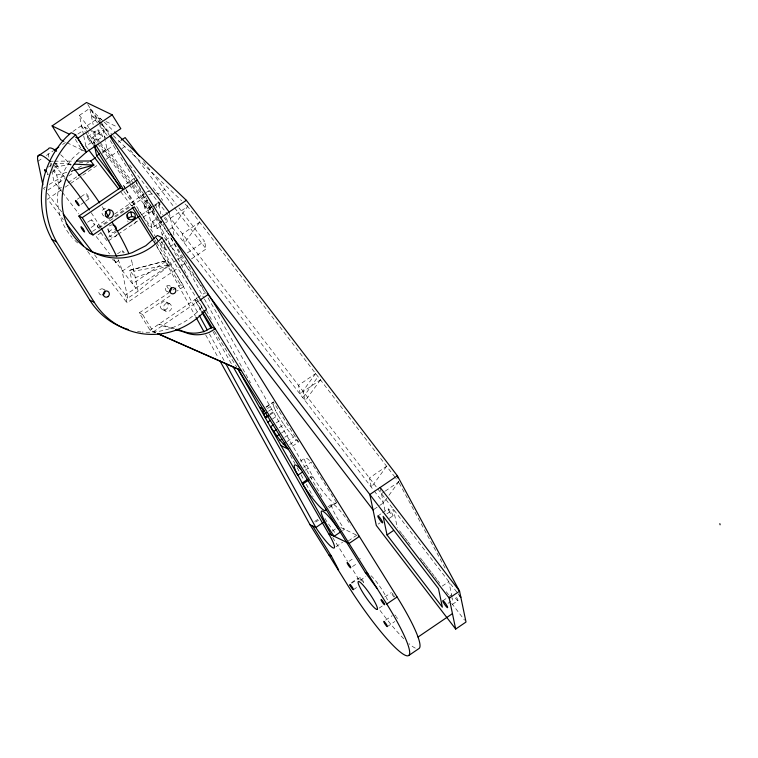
<?xml version="1.0" encoding="UTF-8"?>
<svg xmlns="http://www.w3.org/2000/svg" width="758" height="758" viewBox="0 0 758 758"><rect width="100%" height="100%" fill="white"/><g stroke="black" fill="none" stroke-linecap="round" stroke-linejoin="round"><path stroke-width="0.57" stroke-dasharray="3.79 2.84" d="M136.127 221.232L135.758 222.208A4.207 3.904 -11.8 0 1 131.143 224.387M266.304 407.254L273.373 401.986L298.529 442.075L289.149 448.461M169.565 229.371L172.379 227.447L187.652 206.479L186.999 203.39M302.783 397.704L318.057 376.735M379.635 505.491L383.387 502.933L388.238 496.263M388.939 495.306L398.651 481.965L398.225 479.909M84.621 151.23L81.94 149.942L73.033 157.825A59.759 57.115 -64.3 0 0 71.944 237.311M61.445 187.302L59.531 188.609L56.717 175.107L53.932 169.1M68.106 182.725L77.638 176.188M83.494 134.82L79.429 115.377L89.757 108.347L103.429 121.365M72.939 131.437L81.39 125.686L87.919 128.832M101.686 119.47L98.502 117.935L84.735 127.297L85.986 129.305M37.928 161.255L42.619 158.062M46.371 155.504L53.032 150.975M62.582 144.475L65.453 142.523M77.875 134.062L82.66 130.812M87.473 136.8L97.791 129.779M48.294 167.111L52.046 164.562M94.447 145.365L92.751 137.255L103.079 130.234L105.011 139.5M88.032 149.061L85.881 146.256L96.209 139.235L94.096 129.125M92.287 143.669L102.605 136.648M51.904 172.265L58.48 167.793M45.452 186.999L43.576 188.268L45.982 191.414M49.204 184.44L66.164 174.492M102.254 151.951L106.944 148.757L105.258 140.656M47.858 190.135L64.904 178.537M68.722 175.932L73.507 172.682M102.178 153.173L113.653 145.375M118.428 142.116L120.342 140.817M61.265 189.832L47.593 199.136L63.331 219.678M65.179 187.169L81.788 175.865M82.764 175.202L98.398 164.562M106.215 159.246L117.935 151.268M121.849 148.615L125.752 145.953M77.363 199.24L80.177 197.326M81.115 196.692L85.806 193.498M80.973 204.395L84.725 201.836M85.663 201.202L89.416 198.425A3.155 0.483 55.8 0 0 87.369 194.91A3.155 0.483 55.8 0 0 85.806 193.716L85.929 194.095A3.155 0.483 55.8 0 0 87.852 197.232A3.155 0.483 55.8 0 0 89.416 198.653M125.345 188.723L123.639 185.606L133.958 178.585L136.468 179.788M87.587 222.255L91.339 219.706M91.102 227.495L94.854 224.946M145.924 196.218L97.858 228.925L97.213 225.837L105.864 219.953M114.515 214.069L144.323 193.783M146.247 192.475L150.539 189.557M92.561 231.379L109.844 219.621M114.648 216.352L130.973 205.247L132.65 206.053M101.165 232.706L96.001 236.221L109.588 253.958M164.818 189.396L157.939 194.076A8.423 7.807 -11.8 0 0 156.461 192.617M162.288 221.014L151.96 228.035L148.094 209.502L153.722 205.674M154.66 205.039L158.413 202.481L160.829 214.059M108.764 237.093L116.448 231.863M141.443 214.855L152.017 207.664M152.983 207.01L161.028 201.533M108.441 240.836L117.092 234.952M118.058 234.298L138.25 220.559M143.054 217.29L153.628 210.099M152.434 221.62L158.062 217.783M117.537 253.788L122.237 250.604A3.155 0.483 55.8 0 1 124.274 252.67M170.446 218.19L187.652 206.479L395.117 477.341M157.247 228.49L164.751 223.373M165.689 222.738L167.565 221.459M115.519 262.77L120.209 259.577M203.106 288.068L162.06 234.478L168.627 230.006M164.657 240.703L159.966 243.896L198.653 314.276M165.595 240.068L170.294 236.875M132.489 269.289L133.92 271.165L170.105 264.637L135.284 277.684L129.637 270.312L166.978 260.553L132.461 283.824L129.637 270.312L166.978 260.553L170.105 264.637L138.108 291.195L127.78 298.216L122.133 271.193L132.461 264.172A73.697 11.228 55.8 0 0 130.547 257.834M159.559 242.446L165.282 249.913L169.034 247.364M169.972 246.72L175.6 242.892M176.794 260.089L125.373 295.07L126.984 302.793L180.726 266.229M177.751 259.435L182.536 256.185M187.311 252.935L204.518 241.224L178.992 207.91M181.702 265.565L186.591 262.24M191.471 258.923L206.129 248.946L204.518 241.224M155.542 332.743L150.046 330.185L139.264 312.893L169.034 292.635M172.881 290.02L180.556 284.8L183.91 286.41L177.183 290.977M139.264 312.893L142.618 314.504L171.422 294.9M196.654 298.472L150.046 330.185L155.409 332.544M197.592 297.837L205.105 292.721L207.616 293.933M203.03 309.226L198.132 301.362L153.391 331.796L142.618 314.504M265.869 407.103L273.373 401.986M267.489 408.458L273.117 404.63L272.871 402.792M268.474 411.243L274.112 407.416L273.117 404.63M269.81 414.095L275.438 410.258M270.151 414.825L275.779 410.997L274.112 407.416M272.425 419.022L278.063 415.195L275.779 410.997M276.12 422.973L280.811 419.78L278.063 415.195M279.209 427.702L283.899 424.508L280.811 419.78M281.531 432.96L287.159 429.132L293.507 437.12L298.529 442.075M284.79 437.243L290.418 433.415M286.941 441.592L293.507 437.12M289.689 444.529L296.255 440.066M300.414 461.139L305.114 457.955M303.598 467.231L311.102 462.124L336.258 502.213L328.754 507.32M305.256 470.159L308.07 468.236M309.662 477.976L312.476 476.062M311.178 478.336L313.054 477.057M327.949 506.837L331.701 504.278M328.896 508.04L335.462 503.568M314.684 521.495L318.436 518.936M315.792 522.035L318.616 520.121M381.445 493.666L384.315 491.724M385.272 491.07L398.651 481.965L395.818 478.27M332.317 531.074L336.069 528.515M342.588 530.562L344.464 529.283A24.929 3.799 55.8 0 1 331.89 504.079A24.929 3.799 55.8 0 1 350.755 525.133M373.997 509.319L378.697 506.126M377.872 515.952L381.625 513.393M382.563 512.759L388.191 508.921M336.021 546.745L342.597 542.273M386.912 513.848L393.478 509.376L397.353 527.909M348.301 540.937L356.743 535.195M378.166 524.119L380.042 522.849M389.252 518.349L393.014 515.791M349.078 561.308L353.778 558.115M352.508 566.558L357.198 563.365M351.466 582.665L358.041 578.193L352.47 569.258M351.721 583.205L360.164 577.463A3.155 0.483 55.8 0 1 362.921 580.704A3.155 0.483 55.8 0 1 362.93 582.116M360.211 580.258L365.839 576.421M353.399 589.705L358.089 586.512M384.837 596.963L391.412 592.491M379.104 608.143L382.866 605.585M385.67 620.12L392.237 615.657M442.246 586.095L448.821 581.623L451.957 596.679M387.347 626.62L394.852 621.513M442.833 600.762L453.161 593.741M447.997 603.349L450.811 601.435M452.337 604.439L457.974 600.601A4.207 0.644 55.8 0 0 455.245 595.627M71.28 171.678L73.327 170.55M78.434 167.736L81.504 166.049M86.62 163.235L88.667 162.108M66.837 172.36L56.717 175.107L51.781 168.655M71.337 171.147L73.592 170.541M54.567 167.139L72.057 164.164M79.05 162.97L84.877 161.975M50.881 161.217L53.221 161.198M54.396 161.189L74.312 161.075M53.448 163.197L71.915 164.05M174.435 328.631L158.877 324.178L162.221 325.788L173.336 328.963M105.94 121.517L117.623 127.136M92.173 130.878L105.987 137.53M66.903 142.703L84.356 151.098M201.23 311.036L194.778 299.751L198.132 301.362M161.132 241.423L202.045 307.028L203.826 307.89M166.912 291.385L168.702 292.247M166.125 302.006A4.207 4.027 -64.3 0 1 166.381 309.217A4.207 4.027 -64.3 0 1 160.165 306.061A4.207 4.027 -64.3 0 1 166.125 302.006L169.479 303.617M162.326 309.52L165.67 311.131M103.268 289.13L105.059 289.982M340.749 527.492L358.25 535.915M104.291 122.18L113.691 131.134M100.454 123.478L91.045 114.524L98.834 124.691M101.307 124.293L112.421 134.867M113.274 135.682L181.664 200.785M185.085 204.035L187.652 206.479M143.546 161.634L176.159 204.205M130.31 149.961L173.942 206.925M174.653 207.853L206.129 248.946M153.125 187.794L162.752 200.358M101.202 123.289L89.757 108.347L93.158 124.634M101.913 124.227L109.787 134.498M99.535 125.61L107.39 135.862M129.665 164.95L167.613 214.495M168.323 215.414L377.2 488.124M377.91 489.052L457.311 592.709M458.012 593.637L459.433 595.485M172.379 227.447L373.476 490M374.187 490.928L383.387 502.933M106.944 148.757L133.541 183.483M134.261 184.421L153.656 209.748M399.504 530.723L401.664 533.537M402.384 534.475L404.535 537.289M405.255 538.227L407.416 541.041M408.126 541.979L410.286 544.794M420.349 557.935L422.5 560.749M423.22 561.687L425.38 564.502M426.1 565.44L428.251 568.254M428.971 569.192L431.131 572.006M431.842 572.944L434.002 575.758M434.722 576.696L436.873 579.51M437.593 580.448L439.754 583.262M446.216 591.714L451.247 598.28M79.429 115.377L88.733 127.515M89.444 128.443L99.459 141.519M100.179 142.457L161.71 222.795M96.209 139.235L99.781 143.906M100.501 144.835L131.257 184.99M131.968 185.928L169.887 235.425M451.702 603.359L464.578 620.167M92.751 137.255L97.062 142.883M97.782 143.821L128.689 184.166M129.41 185.113L148.094 209.502M123.933 191.442L134.716 205.513M138.307 210.203L151.96 228.035M120.929 192.02L132.375 206.962M155.987 237.775L158.848 241.508M97.213 225.837L99.279 228.528M100.606 232.517L107.484 241.489M61.682 191.414L53.894 181.247L52.008 172.246M62.393 192.352L78.841 213.813M113.871 259.558L138.108 291.195L132.461 264.172M47.413 193.281L61.711 211.956M94.617 254.915L127.78 298.216M87.644 251.429L126.984 302.793M283.899 424.508L287.159 429.132M396.282 616.709L396.728 617.391A3.155 0.483 55.8 0 1 397.419 618.632M98.502 117.935L100.378 120.948M101.004 121.953L109.143 135.009M87.776 104.49L98.388 121.517M99.014 122.512L107.124 135.53M110.242 140.533L132.707 176.586M135.208 180.594L169.659 235.871M170.91 237.87L205.105 292.721M123.639 185.606L125.515 188.619M126.141 189.633L155.579 236.866M156.205 237.87L158.716 241.887M194.778 299.751L201.514 310.562M214.4 331.237L236.657 366.938M86.611 130.31L95.375 144.371M154.774 239.67L156.015 241.66M156.631 242.655L183.91 286.41M81.39 125.686L85.142 131.712M85.768 132.716L93.281 144.769M153.287 241.044L180.556 284.8M332.677 537.507L347.524 561.327M75.307 139.292L81.94 149.942M166.722 285.974L168.342 288.571M208.033 297.856L322.453 497.883M212.97 331.549L231.749 364.371M170.863 237.908L203.855 297.941M204.423 298.974L250.5 382.818M290.314 455.264L294.862 463.545M297.145 467.686L300.556 473.902M301.125 474.934L303.967 480.108M306.241 484.248L313.073 496.67M325.011 518.406L326.148 520.471A24.237 3.695 55.8 0 0 335.368 533.111M133.958 178.585L135.663 181.693M136.241 182.735L188.098 277.096M206.337 310.278L212.6 321.686M209.454 333.946L224.245 360.855M125.913 189.756L134.46 205.314M153.836 240.57L155.551 243.678M156.12 244.711L195.441 316.266M205.702 334.932L218.238 357.738M399.21 483.007L446.282 570.31M51.146 163.093L52.075 165.092M452.204 597.835L452.687 600.156M380.156 487.498L385.225 511.764M169.157 212.013L173.989 235.169M158.829 219.034L162.06 234.478M164.126 244.398L165.282 249.913M144.077 204.651L145.043 209.284M107.949 229.229L108.925 233.862M83.731 135.966L85.881 146.256M48.872 157.228L48.247 154.225A73.697 11.228 55.8 0 1 47.887 151.704M50.161 163.396L51.07 167.736M60.687 154.698A73.697 11.228 55.8 0 1 70.911 165.301M102.197 206.688A73.697 11.228 55.8 0 1 104.699 210.468M159.966 202.983A8.423 7.807 -11.8 0 1 156.508 208.128L155.864 205.048A8.423 7.807 -11.8 0 0 158.659 201.865M148.833 194.569A8.423 7.807 -11.8 0 1 153.163 194.095M148.189 191.48A8.423 7.807 -11.8 0 1 150.33 190.978M113.946 259.691A3.155 0.483 55.8 0 1 115.396 262.818A3.155 0.483 55.8 0 1 112.61 259.35M123.346 253.001A3.155 0.483 55.8 0 1 122.275 250.557M128.026 221.848A4.207 3.904 -11.8 0 1 127.827 220.853M117.234 233.966A4.207 3.904 -11.8 0 1 112.013 237.216A4.207 3.904 -11.8 0 1 109.161 232.175A4.207 3.904 -11.8 0 1 114.884 229.807M115.349 231.199A4.207 3.904 -11.8 0 1 108.413 230.678A4.207 3.904 -11.8 0 1 111.777 224.88M151.477 206.621A4.207 3.904 -11.8 0 1 144.532 206.1A4.207 3.904 -11.8 0 1 147.895 200.302M153.41 208.365A4.207 3.904 -11.8 0 1 148.862 212.733A4.207 3.904 -11.8 0 1 145.166 207.919A4.207 3.904 -11.8 0 1 151.003 205.228M54.093 165.329A73.697 11.228 55.8 0 1 65.046 177.514M91.244 212.771A73.697 11.228 55.8 0 1 100.577 227.258M118.096 259.606A73.697 11.228 55.8 0 1 122.133 271.193M47.043 172.417A3.155 0.483 55.8 0 1 48.152 174.823A3.155 0.483 55.8 0 1 46.589 173.402M55.969 163.491A3.155 0.483 55.8 0 1 58.281 167.035A3.155 0.483 55.8 0 1 57.655 167.262A3.155 0.483 55.8 0 1 55.23 163.756M170.417 286.202A3.155 3.023 -64.3 0 0 165.434 289.594L165.765 290.323A3.155 3.023 -64.3 0 0 168.456 291.688M202.045 307.028A73.697 70.437 -64.3 0 1 142.125 332.051M140.969 331.947A73.697 70.437 -64.3 0 1 137.511 331.53M101.165 295.023A3.155 3.023 -64.3 0 1 99.364 290.219A3.155 3.023 -64.3 0 1 104.424 290.191M77.695 242.958A59.759 57.115 -64.3 0 1 72.721 238.183M457.974 600.601A4.207 0.644 55.8 0 1 454.639 596.934M165.471 217.347A4.207 0.644 55.8 0 1 167.509 221.516A4.207 0.644 55.8 0 1 164.24 217.792M162.752 214.884A4.207 0.644 55.8 0 1 162.913 214.533M104.111 216.134A4.207 4.027 -64.3 0 1 102.425 210.544A4.207 4.027 -64.3 0 1 107.92 208.621M415.289 648.118A73.697 11.228 55.8 0 1 408.95 643.627M403.768 638.738A73.697 11.228 55.8 0 1 379.521 609.716M359.197 580.05A73.697 11.228 55.8 0 1 358.041 578.193M394.169 597.152A3.155 0.483 55.8 0 1 391.45 592.983A3.155 0.483 55.8 0 1 393.099 594.158M393.573 594.822A3.155 0.483 55.8 0 1 394.027 595.504M394.416 596.167A3.155 0.483 55.8 0 1 394.719 596.745M394.909 614.946A3.155 0.483 55.8 0 1 395.809 616.036M359.861 558.248A3.155 0.483 55.8 0 1 360.277 558.921M362.495 581.623A3.155 0.483 55.8 0 1 360.135 577.501M371.041 575.739A16.847 2.568 55.8 0 1 387.404 599.891M336.258 502.213A27.477 4.188 55.8 0 1 313.405 477.654L306.014 464.038A27.477 4.188 55.8 0 1 311.102 462.124M199.676 222.189L184.412 243.157L182.47 233.89L199.676 222.189M315.65 373.59L300.376 394.567L298.444 385.301L315.65 373.59M320.454 379.872L305.19 400.849L303.257 391.583L320.454 379.872M386.627 466.255L371.354 487.233L369.421 477.966L386.627 466.255M166.381 303.427L165.415 303.911A4.207 4.027 -64.3 0 0 166.665 311.472L167.717 311.538A4.207 4.027 -64.3 0 0 171.573 306.535A4.207 4.027 -64.3 0 0 166.381 303.427M93.092 221.478L92.618 220.872A3.155 0.483 55.8 0 0 91.292 219.972A3.155 0.483 55.8 0 0 93.101 223.165L93.575 223.781A3.155 0.483 55.8 0 0 94.902 224.681A3.155 0.483 55.8 0 0 93.092 221.478M87.956 138.288A4.207 0.644 55.8 0 0 92.125 143.726A4.207 0.644 55.8 0 0 89.558 138.695A4.207 0.644 55.8 0 0 87.956 138.288M152.917 223.098A4.207 0.644 55.8 0 0 157.086 228.546A4.207 0.644 55.8 0 0 154.518 223.506A4.207 0.644 55.8 0 0 152.917 223.098M388.683 510.409A4.207 0.644 55.8 0 0 392.843 515.847A4.207 0.644 55.8 0 0 390.275 510.816A4.207 0.644 55.8 0 0 388.683 510.409M98.275 131.267A4.207 0.644 55.8 0 0 102.444 136.705A4.207 0.644 55.8 0 0 99.876 131.674A4.207 0.644 55.8 0 0 98.275 131.267"/><path stroke-width="1.14" d="M161.88 237.605A59.759 57.115 -64.3 0 1 80.443 243.583A59.759 57.115 -64.3 0 1 77.496 159.976L86.403 152.083L75.658 134.839L70.864 139.226A84.763 81.011 -64.3 0 0 56.537 241.755L94.267 302.281A73.697 70.437 -64.3 0 0 206.508 309.179L161.88 237.605L157.418 235.454L145.82 245.725L132.138 252.651A59.759 57.115 -64.3 0 1 89.255 250.462M78.595 175.534L93.84 165.064L90.714 160.98L76.653 161.066M63.824 141.215L60.744 139.737L52.122 125.904L86.526 102.491L112.193 114.837L120.816 128.671L86.403 152.083L77.78 138.25L75.724 137.264M37.9 156.129L48.218 149.108A73.697 11.228 55.8 0 1 56.594 151.221M53.989 150.321L58.764 147.071M77.78 138.25L112.193 114.837M120.342 186.752L96.626 155.788L99.44 153.874M90.714 160.98L95.489 157.73M121.299 140.164L125.117 137.568L139.301 156.082M154.158 238.675L134.318 206.858L93.026 234.952L89.681 233.341L78.898 216.039L120.19 187.946L123.545 189.557L96.001 145.375M78.898 216.039L82.252 217.65L137.302 180.196M117.414 231.209L139.519 216.163M160.705 217.754L186.354 200.302L397.363 475.787L459.556 591.155L466.009 622.034L455.681 629.064L376.29 525.398L369.838 494.519L397.363 475.787L397.789 477.843M200.008 300.083L208.45 294.331M302.442 472.073L297.752 475.266L265.461 418.018L262.799 411.651L264.675 410.372M263.784 414.436L266.598 412.523M267.934 415.365L265.12 417.288L237.898 368.928L158.621 333.965M265.461 418.018L268.275 416.104M267.735 422.215L270.549 420.302M273.306 424.887L270.492 426.801L280.1 440.436L288.211 449.106L281.104 445.685M273.581 431.529L276.395 429.615M276.841 436.153L279.655 434.239M280.1 440.436L281.976 439.157M283.189 444.15L285.065 442.871M307.786 479.255L302.148 483.083L331.35 534.968M302.736 484.078L308.364 480.25M323.334 522.395L315.83 527.502L309.984 524.688L219.943 360.855M340.712 531.841L334.145 536.304A24.929 3.799 55.8 0 1 321.383 511.299A24.929 3.799 55.8 0 1 338.513 529.283L365.29 572.48L377.001 588.341M387.025 534.93L383.16 516.397L438.494 588.644L442.369 607.177L387.025 534.93L393.591 530.458M309.984 524.688L347.714 585.214A73.697 11.228 55.8 0 0 404.971 655.139A73.697 11.228 55.8 0 0 386.769 604.003L397.088 596.982L109.768 136.014M455.681 629.064L449.229 598.176L459.556 591.155L380.156 487.498M418.046 637.033L452.46 613.62M408.742 655.509L419.06 648.488A73.697 11.228 55.8 0 0 397.088 596.982M175.553 329.597L184.45 332.146A33.684 32.196 -64.3 0 0 209.284 332.317L215.281 328.877L211.927 327.267L205.939 330.706A33.684 32.196 -64.3 0 1 181.096 330.535L176.652 329.266M74.71 170.237L93.84 165.064L74.218 164.154M157.683 333.681L241.243 370.539L237.898 368.928L338.513 529.283M75.658 134.839L71.195 132.697L66.401 137.084A84.763 81.011 -64.3 0 0 52.075 239.604L89.804 300.14A73.697 70.437 -64.3 0 0 128.528 329.569M52.122 125.904L69.565 134.299M52.075 239.604L56.537 241.755M89.804 300.14L94.267 302.281M259.501 407.302L263.054 409.017L262.799 411.651M358.25 535.915L359.358 536.456L349.04 543.477L328.565 533.623L232.924 366.427M328.849 554.951L331.464 556.211L338.618 569.874L337.954 569.552M365.29 572.48L367.905 573.74M114.543 131.949L186.354 200.302M135.445 218.2L134.829 217.546A4.207 3.904 -11.8 0 0 128.282 218.854L127.533 218.124A4.207 3.904 -11.8 0 1 126.946 215.196L127.316 214.22A4.207 3.904 -11.8 0 1 133.863 212.913L134.573 213.671A4.207 3.904 -11.8 0 1 135.161 216.599L134.791 217.574A4.207 3.904 -11.8 0 1 128.244 218.882L127.211 214.486M110.497 135.436L169.157 212.013M459.433 595.485L460.845 597.332L459.727 595.248M170.351 234.08L449.229 598.176M207.427 293.706L373.059 509.963M88.743 149.989L118.788 189.216M63.141 213.832L92.476 252.12M66.192 223.411L83.352 245.829M203.637 310.202L386.769 604.003M202.13 311.538L211.927 327.267M93.907 145.773L120.19 187.946M132.214 207.228L152.671 240.049M312.609 525.948L331.464 556.211M82.252 217.65L93.026 234.952M201.817 312.059L211.207 328.47M199.221 315.319L207.18 329.806M225.95 363.963L315.83 527.502A24.237 3.695 55.8 0 0 332.98 547.854A24.237 3.695 55.8 0 0 328.565 533.623M196.009 317.299L203.987 331.815M719.854 523.645L720.1 524.801M130.84 211.994L131.807 216.627M94.447 145.365L96.626 155.788M42.865 184.895L37.928 161.255A73.697 11.228 55.8 0 1 50.36 161.719M112.866 224.889A4.207 3.904 -11.8 0 1 115.936 230.318M66.448 179.191A73.697 11.228 55.8 0 1 89.33 209.928M101.184 228.243A73.697 11.228 55.8 0 1 116.77 256.668M45.651 172.066A3.155 0.483 55.8 0 1 44.589 169.621A3.155 0.483 55.8 0 1 46.579 171.734M72.446 167.054A73.697 11.228 55.8 0 1 99.658 202.907M105.305 211.416A73.697 11.228 55.8 0 1 108.413 216.257M112.108 222.208A73.697 11.228 55.8 0 1 128.822 253.513M104.756 290.92A3.155 3.023 -64.3 0 1 102.737 294.9M171.251 287.547A3.155 3.023 -64.3 0 1 169.233 291.527M88.231 249.96A59.759 57.115 -64.3 0 1 86.222 248.88M108.782 209.217A4.207 4.027 -64.3 0 1 106.167 216.542M325.94 509.234A27.477 4.188 55.8 0 1 303.086 484.675L295.686 471.069A27.477 4.188 55.8 0 1 300.784 469.145M377.228 609.423L376.328 609.271A16.847 2.568 55.8 0 1 359.993 587.497A16.847 2.568 55.8 0 1 365.811 588.426A16.847 2.568 55.8 0 1 377.228 609.423M347.42 562.692L347.202 562.588A3.155 0.483 55.8 0 0 348.083 564.805A3.155 0.483 55.8 0 0 350.414 567.733L350.632 567.837A3.155 0.483 55.8 0 0 349.751 565.61A3.155 0.483 55.8 0 0 347.42 562.692M175.392 288.959L174.88 288.343A3.155 3.023 -64.3 0 0 169.896 291.735L170.228 292.474A3.155 3.023 -64.3 0 0 174.425 293.308A3.155 3.023 -64.3 0 0 175.392 288.959M82.774 228.509L82.3 227.893A3.155 0.483 55.8 0 0 80.973 226.993A3.155 0.483 55.8 0 0 82.774 230.186L83.247 230.802A3.155 0.483 55.8 0 0 84.574 231.702A3.155 0.483 55.8 0 0 82.774 228.509M386.4 624.412L385.955 623.73A3.155 0.483 55.8 0 0 383.955 621.418A3.155 0.483 55.8 0 0 384.344 622.953L384.732 623.607A3.155 0.483 55.8 0 0 387.186 626.601A3.155 0.483 55.8 0 0 386.4 624.412M75.611 201.116L75.487 200.737A3.155 0.483 55.8 0 1 77.051 201.941A3.155 0.483 55.8 0 1 79.097 205.456L79.097 205.674A3.155 0.483 55.8 0 1 77.534 204.253A3.155 0.483 55.8 0 1 75.611 201.116M107.93 296.681A3.155 3.023 -64.3 0 0 107.74 291.271A3.155 3.023 -64.3 0 0 103.268 294.312A3.155 3.023 -64.3 0 0 107.93 296.681M443.316 602.25A4.207 0.644 55.8 0 0 447.485 607.689A4.207 0.644 55.8 0 0 444.918 602.648A4.207 0.644 55.8 0 0 443.316 602.25M378.356 517.439A4.207 0.644 55.8 0 0 382.525 522.878A4.207 0.644 55.8 0 0 379.957 517.837A4.207 0.644 55.8 0 0 378.356 517.439M111.521 217.442A4.207 4.027 -64.3 0 0 111.265 210.222A4.207 4.027 -64.3 0 0 105.305 214.277A4.207 4.027 -64.3 0 0 111.521 217.442M381.331 600.478A3.155 0.483 55.8 0 0 384.477 604.723A3.155 0.483 55.8 0 0 382.781 601.179A3.155 0.483 55.8 0 0 381.331 600.478M350.092 585.451A3.155 0.483 55.8 0 0 353.237 589.686A3.155 0.483 55.8 0 0 351.541 586.142A3.155 0.483 55.8 0 0 350.092 585.451"/></g></svg>
